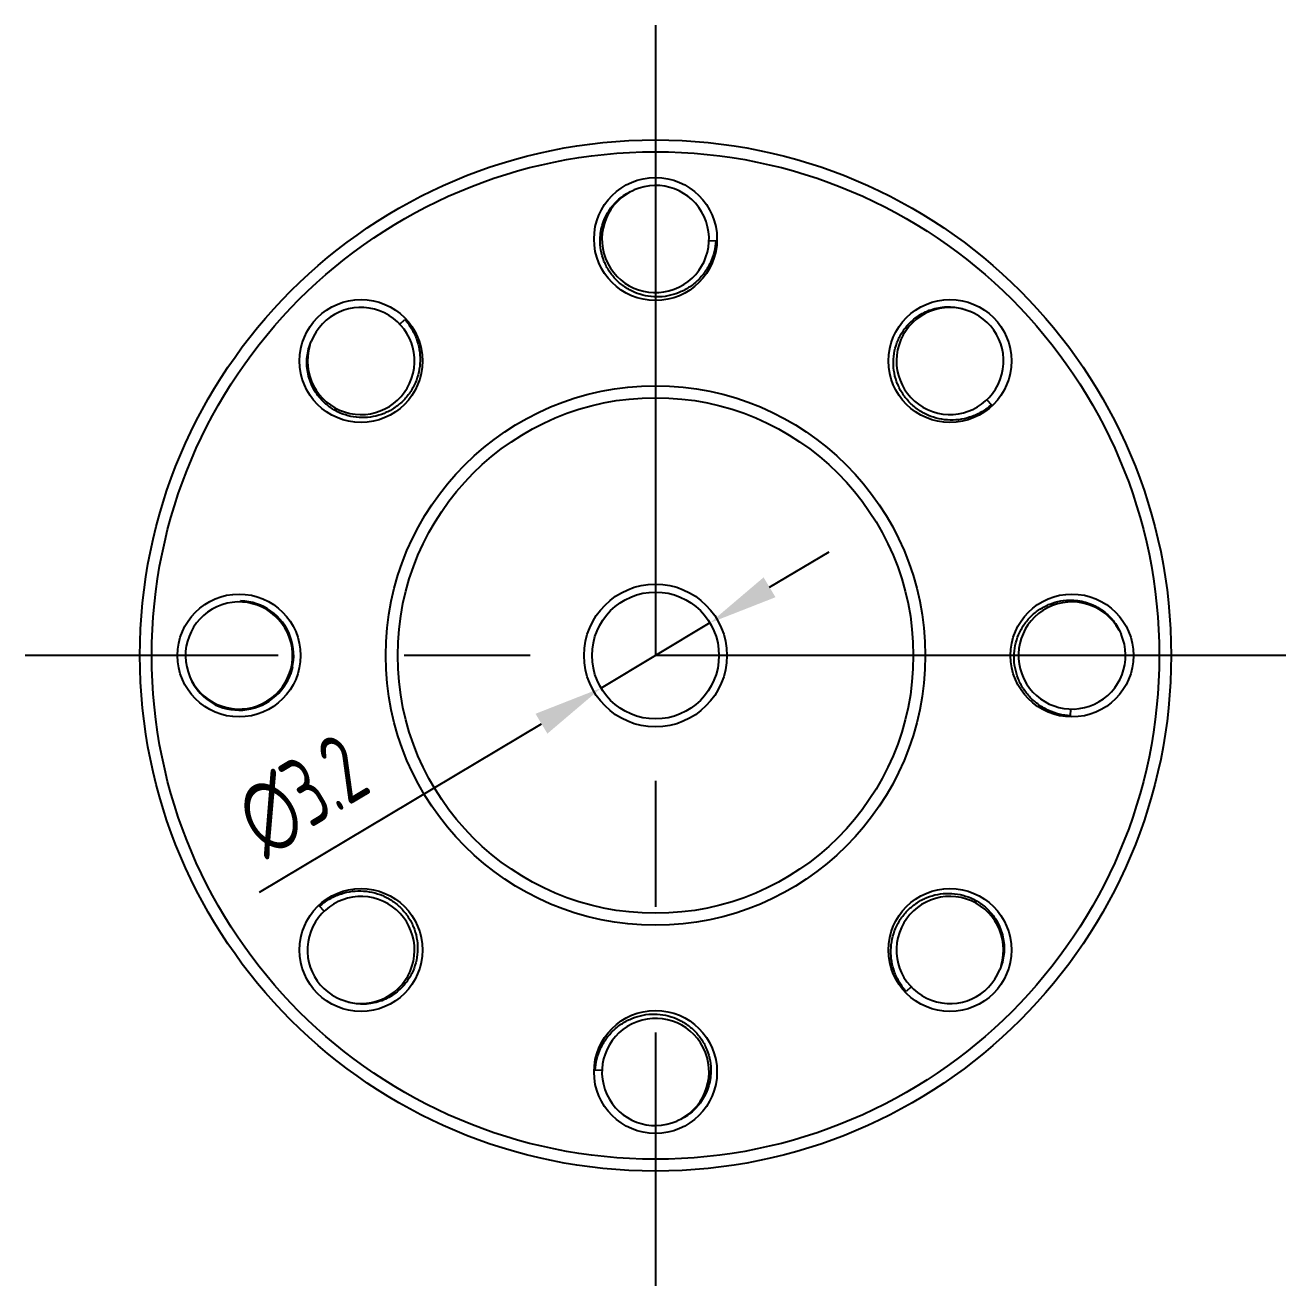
# Model space of a CAD drawing. Header units: inches. Extents: x -12 to 92, y -2 to 146.
# Drawn here: x 23.59 to 55.37, y 32.91 to 64.69 of the extents above; entities that cross this region are included whole.
import ezdxf

# ---------------------------------------------------------------- set-up
doc = ezdxf.new("R2010")
doc.units = ezdxf.units.IN
doc.header["$LTSCALE"] = 0.5
doc.header["$MEASUREMENT"] = 0
doc.linetypes.add('CENTER', pattern=[50.8, 31.75, -6.35, 6.35, -6.35])
doc.layers.add('7标注层', color=4, linetype='Continuous')
doc.layers.add('标注', color=7, linetype='Continuous')
doc.styles.add('PC_TEXTSTYLE', font='ISOCP.SHX', dxfattribs={"width": 0.707, "bigfont": 'GBCBIG.SHX'})
doc.dimstyles.new('GB_LINEAR', dxfattribs={"dimtxt": 3.5, "dimasz": 3.5, "dimexe": 1, "dimexo": 0, "dimgap": 1.5, "dimtad": 1, "dimdsep": 46, "dimtxsty": 'PC_TEXTSTYLE', "dimcen": 0, "dimclrd": 256, "dimclrt": 3, "dimadec": 0, "dimazin": 2, "dimtp": 0.1, "dimtm": 0.1, "dimtfac": 0.71, "dimtdec": 3, "dimtmove": 0, "dimatfit": 3, "dimfxl": 1, "dimtfill": 1, "dimarcsym": 0})

# ---------------------------------------------------------------- blocks, each defined once
blk = doc.blocks.new('*D10')
at = {"layer": '7标注层', "lineweight": -2}
for p, q in [((42.356, 50.522), (43.858, 51.42)), ((40.854, 49.624), (38.107, 47.982)), ((29.5, 42.835), (36.605, 47.084))]:
    blk.add_line(p, q, dxfattribs=at)
at = {"layer": '7标注层'}
for points in [[(42.206, 50.773), (42.506, 50.272), (40.854, 49.624)], [(36.755, 46.833), (36.456, 47.334), (38.107, 47.982)]]:
    blk.add_solid(points, dxfattribs=at)
at = {"layer": 'Defpoints', "color": 0}
for p in [(40.854, 49.624), (38.107, 47.982)]:
    blk.add_point(p, dxfattribs=at)
at = {"layer": '7标注层', "color": 3, "insert": (30.576, 45.27), "char_height": 1.75, "attachment_point": 5, "rotation": 30.8769, "style": 'PC_TEXTSTYLE', "bg_fill": 3, "box_fill_scale": 1.25, "bg_fill_color": 257, "bg_fill_transparency": 0}
blk.add_mtext('∅3.2', dxfattribs=at)

msp = doc.modelspace()

# ---------------------------------------------------------------- linework, layer by layer
at = {"color": 7, "linetype": 'Continuous'}
for p, q in [((40.83, 59.266), (41, 59.261)), ((33.037, 57.156), (33.16, 57.272)), ((47.833, 55.247), (47.95, 55.124)), ((29.018, 50.152), (29.019, 50.181)), ((30.327, 48.507), (30.275, 48.331)), ((49.943, 47.454), (49.939, 47.284)), ((31.128, 42.359), (31.011, 42.482)), ((45.925, 40.45), (45.801, 40.334)), ((38.131, 38.34), (37.961, 38.345))]:
    msp.add_line(p, q, dxfattribs=at)
for centre, radius in [((39.481, 48.803), 13), ((39.481, 48.803), 12.7), ((39.481, 59.303), 1.55), ((32.056, 56.228), 1.55), ((46.905, 56.228), 1.55), ((39.481, 48.803), 6.8), ((39.481, 48.803), 6.5), ((39.481, 48.803), 1.8), ((28.981, 48.803), 1.55), ((39.481, 48.803), 1.6), ((49.981, 48.803), 1.55), ((32.056, 41.378), 1.55), ((46.905, 41.378), 1.55), ((39.481, 38.303), 1.55)]:
    msp.add_circle(centre, radius, dxfattribs=at)
for centre, radius, start, end in [((39.481, 59.303), 1.35, 118.344, 113.619), ((32.056, 56.228), 1.35, 163.344, 158.619), ((46.905, 56.228), 1.35, 73.344, 68.619), ((46.868, 56.209), 1.384, 133.0961, 133.3675), ((32.075, 56.191), 1.384, 223.0961, 223.3675), ((28.981, 48.803), 1.35, 206.8984, 203.619), ((28.981, 48.803), 1.378, 244.1858, 88.419), ((49.981, 48.803), 1.35, 28.344, 23.619), ((29.008, 48.773), 1.364, 202.0018, 242.6021), ((32.056, 41.378), 1.35, 253.344, 248.619), ((46.905, 41.378), 1.35, 343.344, 338.619), ((46.886, 41.415), 1.384, 43.0961, 43.3675), ((32.093, 41.397), 1.384, 313.0961, 313.3675), ((39.481, 38.303), 1.35, 298.344, 293.619)]:
    msp.add_arc(centre, radius, start, end, dxfattribs=at)
for points, knots in [([(38.085, 59.303), (38.088, 59.435), (38.134, 59.7), (38.312, 60.06), (38.585, 60.355), (38.817, 60.491), (38.94, 60.54)], [0, 0, 0, 0, 0.250035, 0.50002, 0.749984, 1, 1, 1, 1]), ([(41, 59.261), (40.995, 59.167), (40.967, 58.979), (40.873, 58.709), (40.731, 58.462), (40.544, 58.247), (40.32, 58.07), (40.067, 57.94), (39.793, 57.86), (39.509, 57.835), (39.225, 57.865), (38.953, 57.949), (38.702, 58.085), (38.483, 58.268), (38.304, 58.491), (38.173, 58.744), (38.096, 59.019), (38.082, 59.209), (38.085, 59.303)], [0, 0, 0, 0, 0.062498, 0.125011, 0.187511, 0.250015, 0.312516, 0.375021, 0.437523, 0.50002, 0.562519, 0.625023, 0.687527, 0.750024, 0.812518, 0.875009, 0.937512, 1, 1, 1, 1]), ([(45.923, 57.219), (46.019, 57.309), (46.238, 57.463), (46.617, 57.59), (47.017, 57.604), (47.276, 57.536), (47.397, 57.485)], [0, 0, 0, 0, 0.250042, 0.500024, 0.749986, 1, 1, 1, 1]), ([(33.16, 57.272), (33.223, 57.202), (33.337, 57.049), (33.461, 56.793), (33.534, 56.517), (33.555, 56.233), (33.521, 55.95), (33.434, 55.678), (33.297, 55.428), (33.114, 55.209), (32.892, 55.03), (32.64, 54.897), (32.366, 54.816), (32.082, 54.79), (31.799, 54.821), (31.527, 54.908), (31.278, 55.047), (31.134, 55.172), (31.069, 55.24)], [0, 0, 0, 0, 0.062498, 0.125011, 0.187511, 0.250015, 0.312516, 0.375021, 0.437523, 0.50002, 0.562519, 0.625023, 0.687527, 0.750024, 0.812518, 0.875009, 0.937512, 1, 1, 1, 1]), ([(47.95, 55.124), (47.88, 55.06), (47.727, 54.947), (47.47, 54.823), (47.195, 54.749), (46.91, 54.729), (46.627, 54.762), (46.356, 54.849), (46.106, 54.987), (45.887, 55.17), (45.707, 55.391), (45.575, 55.644), (45.494, 55.917), (45.468, 56.201), (45.499, 56.485), (45.586, 56.757), (45.725, 57.006), (45.849, 57.15), (45.918, 57.215)], [0, 0, 0, 0, 0.062498, 0.125011, 0.187511, 0.250015, 0.312516, 0.375021, 0.437523, 0.50002, 0.562519, 0.625023, 0.687527, 0.750024, 0.812518, 0.875009, 0.937512, 1, 1, 1, 1]), ([(31.064, 55.245), (30.974, 55.341), (30.821, 55.56), (30.694, 55.94), (30.679, 56.34), (30.747, 56.599), (30.799, 56.72)], [0, 0, 0, 0, 0.250042, 0.500024, 0.749986, 1, 1, 1, 1]), ([(49.939, 47.284), (49.844, 47.289), (49.656, 47.317), (49.387, 47.41), (49.14, 47.553), (48.924, 47.739), (48.748, 47.963), (48.617, 48.217), (48.538, 48.491), (48.512, 48.775), (48.542, 49.059), (48.627, 49.331), (48.763, 49.582), (48.946, 49.801), (49.168, 49.979), (49.422, 50.11), (49.696, 50.188), (49.886, 50.202), (49.981, 50.199)], [0, 0, 0, 0, 0.062498, 0.125011, 0.187511, 0.250015, 0.312516, 0.375021, 0.437523, 0.50002, 0.562519, 0.625023, 0.687527, 0.750024, 0.812518, 0.875009, 0.937512, 1, 1, 1, 1]), ([(49.981, 50.199), (50.113, 50.195), (50.377, 50.15), (50.738, 49.972), (51.032, 49.698), (51.168, 49.466), (51.218, 49.344)], [0, 0, 0, 0, 0.250035, 0.50002, 0.749984, 1, 1, 1, 1]), ([(31.011, 42.482), (31.082, 42.546), (31.234, 42.659), (31.491, 42.783), (31.766, 42.857), (32.051, 42.877), (32.334, 42.844), (32.606, 42.757), (32.856, 42.619), (33.074, 42.436), (33.254, 42.215), (33.387, 41.962), (33.468, 41.689), (33.493, 41.405), (33.462, 41.121), (33.376, 40.849), (33.236, 40.6), (33.112, 40.456), (33.043, 40.391)], [0, 0, 0, 0, 0.062498, 0.125011, 0.187511, 0.250015, 0.312516, 0.375021, 0.437523, 0.50002, 0.562519, 0.625023, 0.687527, 0.750024, 0.812518, 0.875009, 0.937512, 1, 1, 1, 1]), ([(45.801, 40.334), (45.738, 40.404), (45.625, 40.557), (45.501, 40.813), (45.427, 41.089), (45.406, 41.373), (45.44, 41.656), (45.527, 41.928), (45.664, 42.178), (45.847, 42.397), (46.069, 42.576), (46.321, 42.709), (46.595, 42.79), (46.879, 42.816), (47.163, 42.785), (47.434, 42.698), (47.683, 42.559), (47.828, 42.434), (47.892, 42.366)], [0, 0, 0, 0, 0.062498, 0.125011, 0.187511, 0.250015, 0.312516, 0.375021, 0.437523, 0.50002, 0.562519, 0.625023, 0.687527, 0.750024, 0.812518, 0.875009, 0.937512, 1, 1, 1, 1]), ([(47.897, 42.361), (47.987, 42.265), (48.14, 42.046), (48.267, 41.666), (48.282, 41.266), (48.214, 41.007), (48.162, 40.886)], [0, 0, 0, 0, 0.250042, 0.500024, 0.749986, 1, 1, 1, 1]), ([(33.038, 40.387), (32.942, 40.297), (32.723, 40.143), (32.344, 40.016), (31.944, 40.002), (31.685, 40.07), (31.564, 40.121)], [0, 0, 0, 0, 0.250042, 0.500024, 0.749986, 1, 1, 1, 1]), ([(37.961, 38.345), (37.966, 38.439), (37.994, 38.627), (38.088, 38.897), (38.23, 39.144), (38.417, 39.359), (38.641, 39.536), (38.895, 39.666), (39.168, 39.746), (39.453, 39.771), (39.736, 39.741), (40.009, 39.657), (40.259, 39.521), (40.478, 39.338), (40.657, 39.115), (40.788, 38.862), (40.865, 38.587), (40.879, 38.397), (40.877, 38.303)], [0, 0, 0, 0, 0.062498, 0.125011, 0.187511, 0.250015, 0.312516, 0.375021, 0.437523, 0.50002, 0.562519, 0.625023, 0.687527, 0.750024, 0.812518, 0.875009, 0.937512, 1, 1, 1, 1]), ([(40.877, 38.303), (40.873, 38.171), (40.827, 37.906), (40.649, 37.546), (40.376, 37.251), (40.144, 37.115), (40.022, 37.066)], [0, 0, 0, 0, 0.250035, 0.50002, 0.749984, 1, 1, 1, 1])]:
    msp.add_open_spline(points, degree=3, knots=knots, dxfattribs=at)

# ---------------------------------------------------------------- next in the draw order: dimensions: what is measured, and where the dimension line sits
at = {"layer": '7标注层'}
dim = msp.add_diameter_dim_2p(p1=(40.854, 49.624), p2=(38.107, 47.982), dimstyle='GB_LINEAR', override={"dimscale": 0.5, "dimtvp": 0.1, "dimtfill": 1, "dimtfillclr": 0}, dxfattribs=at)
dim.commit()
dim.dimension.update_dxf_attribs({"geometry": '*D10', "text_midpoint": (31.365, 43.95), "dimtype": 163})

# ---------------------------------------------------------------- next in the draw order: linework, layer by layer
at = {"layer": '标注', "color": 1, "linetype": 'CENTER'}
for p, q in [((39.481, 64.694), (39.481, 32.912)), ((55.371, 48.803), (23.59, 48.803))]:
    msp.add_line(p, q, dxfattribs=at)

doc.saveas('drawing.dxf')
